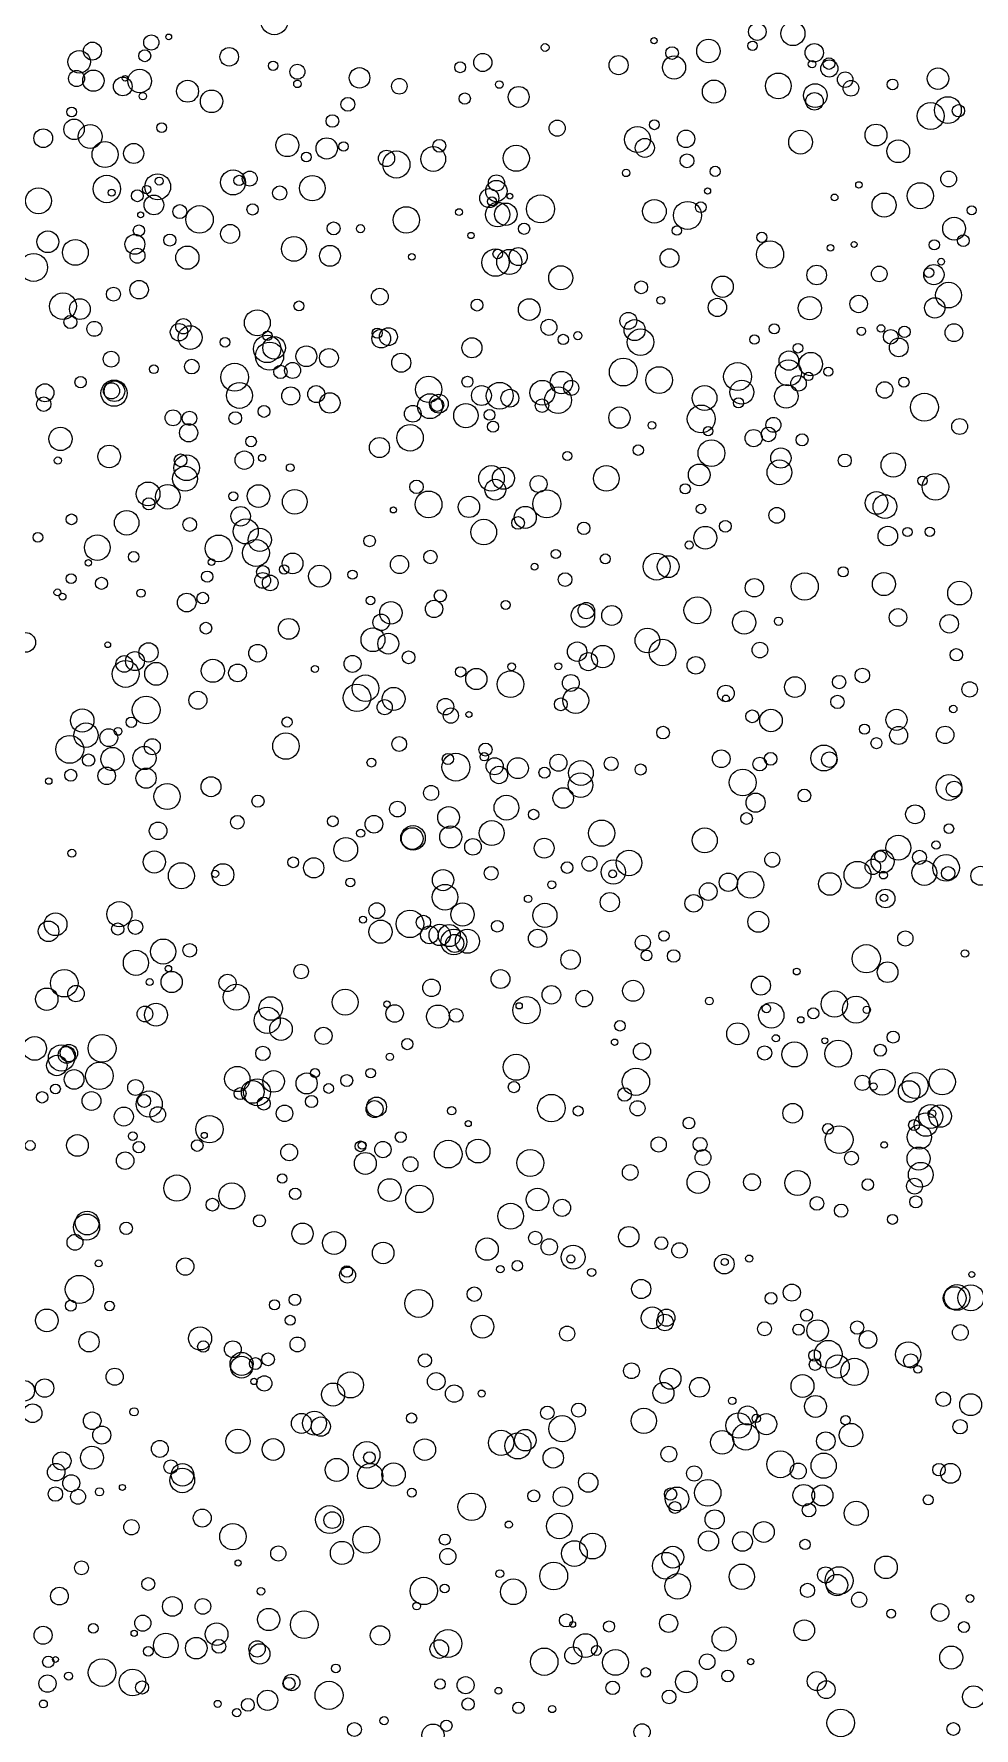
# Model space of a CAD drawing. Extents: x -296 to 296, y -196 to 196.
# Drawn here: x 197.6 to 247.6, y -105.8 to -15.7 of the extents above; entities that cross this region are included whole.
import ezdxf

# ---------------------------------------------------------------- set-up
doc = ezdxf.new("R2010")
doc.units = 0

msp = doc.modelspace()

# ---------------------------------------------------------------- linework, layer by layer
at = {"layer": 'VIA'}
for centre, radius in [((210.3399, -15.0058), 0.7178), ((236.0324, -15.5634), 0.466), ((237.9231, -15.6653), 0.6403), ((200.6646, -16.5977), 0.4781), ((203.7974, -16.1367), 0.4034), ((204.7249, -15.8425), 0.1501), ((224.7428, -16.4046), 0.2066), ((230.5353, -16.0408), 0.1663), ((233.4302, -16.5936), 0.6239), ((235.7742, -16.3148), 0.253), ((239.0592, -16.6847), 0.4875), ((199.9563, -17.1697), 0.599), ((203.448, -16.8444), 0.3169), ((207.9388, -16.9008), 0.491), ((210.2736, -17.3777), 0.2474), ((221.4287, -17.2027), 0.4807), ((228.651, -17.3423), 0.5095), ((231.6019, -17.4685), 0.6144), ((231.4974, -16.7018), 0.3368), ((238.9407, -17.2939), 0.1995), ((239.8593, -17.5206), 0.4561), ((239.8389, -17.2582), 0.3109), ((199.8221, -18.0557), 0.4275), ((200.7156, -18.1705), 0.5665), ((202.2796, -18.4776), 0.4963), ((202.3998, -18.043), 0.1506), ((203.1784, -18.1919), 0.6276), ((211.5666, -17.6982), 0.3974), ((214.8745, -18.0202), 0.546), ((220.2247, -17.456), 0.29), ((237.1463, -18.4495), 0.6871), ((240.7023, -18.1163), 0.412), ((245.638, -18.0629), 0.5707), ((203.3458, -18.9959), 0.2004), ((205.7248, -18.7327), 0.5837), ((207.004, -19.2697), 0.5992), ((211.568, -18.3426), 0.1985), ((216.9895, -18.4693), 0.4148), ((220.465, -19.1255), 0.3014), ((222.3038, -18.3742), 0.2022), ((223.337, -19.0365), 0.5555), ((233.7195, -18.7518), 0.6134), ((239.1098, -18.9622), 0.628), ((239.0717, -19.2717), 0.4678), ((241.0086, -18.5733), 0.418), ((243.222, -18.3706), 0.2842), ((199.5605, -19.837), 0.2606), ((214.2542, -19.4309), 0.3691), ((245.249, -20.0498), 0.719), ((246.1629, -19.7373), 0.7138), ((246.7244, -19.7681), 0.3267), ((198.0506, -21.2324), 0.4973), ((199.6885, -20.7607), 0.5441), ((200.5454, -21.1399), 0.6345), ((204.3478, -20.6664), 0.2588), ((213.4293, -20.3171), 0.3336), ((225.386, -20.698), 0.4299), ((229.6534, -21.3016), 0.6907), ((230.5535, -20.5161), 0.2616), ((242.3413, -21.0627), 0.5801), ((201.3344, -22.1021), 0.692), ((202.8599, -22.0441), 0.535), ((211.0327, -21.6069), 0.6072), ((213.1278, -21.7785), 0.5681), ((214.021, -21.6735), 0.2524), ((219.12, -21.6349), 0.342), ((223.2077, -22.2957), 0.6966), ((230.0455, -21.7481), 0.5059), ((232.239, -21.2679), 0.4642), ((238.3282, -21.4422), 0.6305), ((243.5249, -21.9263), 0.6044), ((212.0386, -22.2325), 0.2567), ((216.3083, -22.3062), 0.4317), ((216.8322, -22.6314), 0.7216), ((218.792, -22.34), 0.6579), ((232.2884, -22.4312), 0.3689), ((201.4272, -23.9347), 0.728), ((204.1364, -23.8158), 0.6885), ((204.2169, -23.516), 0.2161), ((208.1449, -23.5868), 0.6657), ((208.4615, -23.4778), 0.2735), ((209.0341, -23.3823), 0.3975), ((212.3646, -23.8915), 0.6775), ((222.1559, -23.6146), 0.4324), ((229.0502, -23.08), 0.1983), ((233.7875, -22.9961), 0.2719), ((246.2062, -23.4), 0.4199), ((197.7981, -24.5617), 0.6886), ((201.6917, -24.132), 0.1864), ((203.0537, -24.294), 0.3159), ((203.5479, -23.9683), 0.2264), ((203.9356, -24.785), 0.5239), ((210.6265, -24.1506), 0.3776), ((221.7749, -24.4211), 0.507), ((222.1497, -24.0452), 0.5657), ((222.8675, -24.3165), 0.151), ((224.4983, -24.9951), 0.7459), ((233.3849, -24.0402), 0.1615), ((240.1382, -24.3825), 0.18), ((241.4332, -23.7182), 0.1723), ((242.7741, -24.7924), 0.6433), ((244.6976, -24.2955), 0.6963), ((203.2287, -25.3119), 0.1565), ((205.313, -25.14), 0.3715), ((206.361, -25.5556), 0.7339), ((209.1827, -25.0231), 0.2982), ((217.3604, -25.5797), 0.7041), ((220.1642, -25.1643), 0.1814), ((222.2178, -25.2961), 0.6493), ((221.919, -24.5983), 0.2392), ((222.6525, -25.2825), 0.5973), ((230.5533, -25.1236), 0.6326), ((232.3194, -25.3408), 0.7454), ((233.0236, -24.9043), 0.2894), ((247.4291, -25.0684), 0.2403), ((203.1387, -26.1475), 0.3014), ((207.989, -26.3245), 0.5054), ((213.4946, -26.031), 0.3473), ((214.9251, -26.0497), 0.2188), ((223.6255, -26.0522), 0.2962), ((231.7533, -26.1502), 0.2495), ((246.4947, -26.043), 0.607), ((198.293, -26.7445), 0.5765), ((199.7565, -27.3088), 0.688), ((202.9239, -26.8786), 0.5303), ((204.7819, -26.6547), 0.3192), ((205.7142, -27.5893), 0.617), ((211.3819, -27.1209), 0.6608), ((213.2998, -27.4942), 0.5562), ((220.802, -26.41), 0.1655), ((236.705, -27.4191), 0.7251), ((236.2704, -26.5081), 0.2704), ((239.9271, -27.0621), 0.1749), ((241.1785, -26.8879), 0.16), ((245.4427, -26.9073), 0.2708), ((246.9874, -26.687), 0.3125), ((197.5317, -28.1077), 0.7455), ((203.0617, -27.4863), 0.3957), ((217.6556, -27.5423), 0.1777), ((222.103, -27.8539), 0.7274), ((222.2242, -27.3892), 0.2561), ((222.8375, -27.8183), 0.6706), ((223.3162, -27.5345), 0.4803), ((231.3591, -27.613), 0.4988), ((245.8066, -27.8019), 0.1798), ((203.1481, -29.2947), 0.493), ((225.5739, -28.6606), 0.6416), ((229.8515, -29.168), 0.339), ((234.1814, -29.1343), 0.5684), ((239.1845, -28.5128), 0.5228), ((242.5113, -28.4528), 0.4154), ((245.4221, -28.4939), 0.5391), ((245.1548, -28.3869), 0.2572), ((199.0982, -30.1734), 0.7122), ((201.7809, -29.5331), 0.3714), ((215.9524, -29.6661), 0.4456), ((230.8979, -29.8636), 0.207), ((233.9051, -30.2377), 0.4858), ((238.8166, -30.2772), 0.6187), ((241.4224, -30.0512), 0.4655), ((245.467, -30.2625), 0.5434), ((246.2, -29.5825), 0.6855), ((199.9977, -30.3275), 0.5527), ((209.4375, -31.0534), 0.6896), ((211.6509, -30.1611), 0.2664), ((221.1217, -30.1136), 0.3157), ((223.8983, -30.3512), 0.5785), ((229.1697, -30.9511), 0.4505), ((199.4923, -31.0144), 0.3484), ((200.7698, -31.3767), 0.3976), ((205.271, -31.5568), 0.463), ((205.5016, -31.2385), 0.407), ((205.8602, -31.844), 0.6344), ((209.9712, -31.7523), 0.2508), ((216.0258, -31.8958), 0.5002), ((215.807, -31.603), 0.2698), ((216.4063, -31.794), 0.4778), ((224.9441, -31.2968), 0.4267), ((226.4824, -31.7419), 0.219), ((229.5033, -31.4447), 0.5603), ((229.8181, -32.0855), 0.7086), ((236.9315, -31.374), 0.2701), ((241.5624, -31.5081), 0.2239), ((242.6066, -31.3545), 0.199), ((243.1268, -31.8001), 0.3909), ((243.8541, -31.5356), 0.3036), ((246.4871, -31.581), 0.4715), ((207.718, -32.0898), 0.258), ((209.9639, -32.4478), 0.727), ((210.0873, -32.8324), 0.7487), ((210.3289, -32.3878), 0.6037), ((212.0451, -32.836), 0.5534), ((213.2457, -32.923), 0.5008), ((220.8521, -32.3856), 0.5331), ((225.7073, -31.9424), 0.2747), ((235.8742, -31.9491), 0.2523), ((238.1953, -32.4077), 0.2567), ((243.5507, -32.3675), 0.4998), ((201.6596, -32.9912), 0.4175), ((203.9355, -33.5303), 0.2311), ((205.9477, -33.3874), 0.3887), ((208.23, -33.9507), 0.741), ((210.6666, -33.6705), 0.3554), ((211.3098, -33.5913), 0.4251), ((217.0896, -33.179), 0.5074), ((228.9002, -33.6778), 0.74), ((234.9803, -33.9182), 0.7442), ((237.6918, -33.724), 0.6908), ((237.705, -33.0678), 0.5161), ((238.874, -33.2536), 0.6246), ((200.034, -34.2159), 0.3002), ((201.8172, -34.8008), 0.6976), ((201.6786, -34.6779), 0.4297), ((201.8346, -34.6987), 0.5474), ((208.4849, -34.9188), 0.6895), ((218.548, -34.5985), 0.6987), ((220.611, -34.1944), 0.294), ((222.3252, -34.9376), 0.7121), ((224.5943, -34.778), 0.6604), ((225.6078, -34.2384), 0.599), ((226.1331, -34.5185), 0.4006), ((230.8095, -34.1022), 0.7105), ((235.2037, -34.7502), 0.6363), ((238.2229, -34.2783), 0.4113), ((238.7541, -33.908), 0.225), ((239.8085, -33.6582), 0.2367), ((242.8044, -34.6283), 0.4391), ((243.8283, -34.2123), 0.269), ((198.1369, -34.7795), 0.4766), ((198.0754, -35.3867), 0.3824), ((211.2109, -34.9477), 0.4799), ((212.5666, -34.8507), 0.4532), ((213.2925, -35.3209), 0.5435), ((218.6199, -35.4941), 0.6628), ((219.094, -35.3607), 0.5001), ((219.0064, -35.4315), 0.3419), ((221.3573, -34.927), 0.5296), ((222.8694, -35.0705), 0.4752), ((224.5802, -35.4644), 0.3606), ((225.4293, -35.1749), 0.7113), ((233.222, -35.0593), 0.6605), ((235.0296, -35.3164), 0.2663), ((237.5679, -34.9687), 0.628), ((244.919, -35.5472), 0.7427), ((204.952, -36.1136), 0.4226), ((205.8269, -36.1408), 0.3827), ((208.2624, -36.1256), 0.3399), ((209.7898, -35.7725), 0.3145), ((217.7033, -35.8969), 0.4446), ((220.5268, -35.9938), 0.6472), ((221.7882, -35.9583), 0.2863), ((228.6971, -36.1016), 0.5679), ((233.0452, -36.1705), 0.739), ((198.9651, -37.236), 0.6196), ((205.7817, -36.9109), 0.4812), ((217.5569, -37.1742), 0.705), ((221.9752, -36.5849), 0.2951), ((230.4216, -36.5138), 0.2053), ((233.4165, -36.8244), 0.2438), ((235.833, -37.1913), 0.4569), ((236.6223, -36.9941), 0.3904), ((236.8872, -36.4867), 0.3967), ((238.4076, -37.2839), 0.3194), ((246.7882, -36.5762), 0.4214), ((201.5564, -38.1661), 0.6013), ((209.0996, -37.3717), 0.2837), ((215.9318, -37.6943), 0.5356), ((229.6973, -37.8323), 0.2774), ((233.5869, -37.9928), 0.7121), ((237.2811, -38.2522), 0.5396), ((198.8298, -38.3871), 0.1911), ((205.5923, -39.353), 0.6611), ((205.6743, -38.7732), 0.6831), ((205.352, -38.3731), 0.339), ((208.7413, -38.3653), 0.4897), ((209.6847, -38.2491), 0.1919), ((211.1852, -38.7688), 0.2066), ((221.89, -39.3389), 0.6805), ((222.5241, -39.3258), 0.5881), ((225.9283, -38.1468), 0.241), ((227.9989, -39.3359), 0.6829), ((232.9388, -39.147), 0.5767), ((237.2077, -39.0159), 0.6599), ((240.6804, -38.3831), 0.3443), ((243.2575, -38.6203), 0.6475), ((203.6234, -40.1652), 0.6347), ((204.6725, -40.3158), 0.6541), ((217.9033, -39.7851), 0.3603), ((222.0922, -39.9387), 0.553), ((224.3942, -39.6351), 0.4519), ((232.1966, -39.8931), 0.2725), ((244.8121, -39.4632), 0.25), ((245.4998, -39.7883), 0.708), ((203.6641, -40.6899), 0.3251), ((208.1621, -40.2857), 0.2405), ((209.501, -40.2756), 0.6012), ((211.4281, -40.5829), 0.6588), ((218.5437, -40.7207), 0.7133), ((220.6898, -40.8511), 0.5665), ((224.8314, -40.6906), 0.7474), ((242.369, -40.6438), 0.6036), ((242.8187, -40.8382), 0.6326), ((199.5518, -41.5164), 0.2863), ((202.4866, -41.6995), 0.6531), ((205.8443, -41.7906), 0.3648), ((208.5492, -41.3524), 0.5181), ((216.6764, -41.0107), 0.1622), ((223.3049, -41.7032), 0.3367), ((223.6842, -41.4116), 0.5852), ((233.0321, -40.9646), 0.25), ((237.0657, -41.3021), 0.4168), ((197.7635, -42.4763), 0.258), ((200.922, -43.0217), 0.6821), ((207.3785, -43.0608), 0.7114), ((208.8233, -42.1582), 0.6653), ((209.5643, -42.6016), 0.6192), ((215.4077, -42.6662), 0.306), ((221.4813, -42.1928), 0.6822), ((226.7989, -41.9924), 0.3302), ((233.2624, -42.4953), 0.6074), ((234.3279, -41.8843), 0.3128), ((242.9696, -42.4038), 0.5194), ((244.0157, -42.1899), 0.2435), ((245.1981, -42.1742), 0.2492), ((202.8577, -43.5128), 0.282), ((209.3645, -43.3058), 0.7117), ((218.6422, -43.517), 0.3574), ((225.3114, -43.355), 0.2436), ((232.4032, -42.881), 0.2201), ((200.4485, -43.8296), 0.1715), ((206.9999, -43.7921), 0.1722), ((209.732, -44.315), 0.336), ((210.8611, -44.1809), 0.2459), ((211.3124, -43.8604), 0.5518), ((212.7439, -44.5386), 0.5872), ((216.9993, -43.9193), 0.4836), ((224.1797, -44.0341), 0.1823), ((227.9447, -43.6203), 0.2661), ((230.6732, -44.0287), 0.7147), ((231.2853, -44.0332), 0.5827), ((240.5968, -44.3052), 0.2709), ((199.5324, -44.6721), 0.2624), ((201.148, -44.9228), 0.3218), ((206.7695, -44.565), 0.3002), ((209.718, -44.7665), 0.4189), ((210.1198, -44.8969), 0.4161), ((214.4979, -44.4574), 0.2425), ((225.8032, -44.7186), 0.3641), ((235.8713, -45.1573), 0.4896), ((238.5504, -45.0921), 0.7229), ((242.7622, -44.963), 0.6122), ((246.7844, -45.4419), 0.6307), ((198.8049, -45.4064), 0.1845), ((199.0757, -45.6279), 0.1817), ((203.2465, -45.4439), 0.2154), ((205.6802, -45.9436), 0.4956), ((206.5348, -45.7084), 0.3105), ((215.459, -45.8382), 0.2278), ((216.5425, -46.4893), 0.599), ((218.8344, -46.2819), 0.4613), ((219.1692, -45.586), 0.3215), ((222.643, -46.0675), 0.2417), ((226.9339, -46.3734), 0.4364), ((232.844, -46.3548), 0.7164), ((211.1049, -47.3441), 0.5514), ((216.0212, -46.9983), 0.4393), ((226.7549, -46.6353), 0.622), ((228.2858, -46.6316), 0.5292), ((235.3301, -47.003), 0.6181), ((237.1548, -46.9381), 0.2191), ((243.512, -46.7346), 0.4698), ((246.2355, -47.0737), 0.4914), ((197.1135, -48.0635), 0.5273), ((206.6989, -47.3073), 0.312), ((215.5868, -47.9213), 0.6354), ((216.3991, -48.1311), 0.5548), ((230.1812, -47.9622), 0.6546), ((201.4812, -48.19), 0.1518), ((202.9281, -49.0612), 0.5054), ((203.6473, -48.5977), 0.513), ((209.4487, -48.6376), 0.4697), ((217.4802, -48.8574), 0.3398), ((226.4463, -48.5573), 0.5153), ((227.0421, -49.0886), 0.48), ((227.8123, -48.8188), 0.5973), ((230.9873, -48.6025), 0.7073), ((236.1676, -48.469), 0.4165), ((246.6117, -48.7214), 0.3299), ((202.43, -49.7422), 0.7144), ((202.361, -49.211), 0.4456), ((204.0534, -49.7371), 0.6068), ((207.0701, -49.5753), 0.6129), ((208.3838, -49.6883), 0.4735), ((212.4985, -49.4762), 0.1878), ((214.5003, -49.2095), 0.4542), ((220.2473, -49.6309), 0.2753), ((221.0827, -50.0127), 0.5634), ((222.8967, -50.2939), 0.7079), ((222.9611, -49.3615), 0.2081), ((225.4468, -49.3351), 0.1832), ((232.7604, -49.2836), 0.4681), ((241.6151, -49.8217), 0.3863), ((214.7364, -51.0145), 0.7305), ((215.1865, -50.5043), 0.7073), ((216.6855, -51.0692), 0.6103), ((226.1099, -50.2229), 0.4502), ((226.373, -51.1549), 0.6863), ((234.3588, -50.7807), 0.4391), ((238.0288, -50.4435), 0.5515), ((240.3796, -50.1739), 0.3566), ((247.3235, -50.5677), 0.4098), ((203.524, -51.6613), 0.7382), ((206.2741, -51.1426), 0.4823), ((216.209, -51.5127), 0.4042), ((219.4423, -51.4841), 0.4371), ((225.5764, -51.358), 0.3397), ((234.3577, -51.0457), 0.182), ((240.29, -51.2293), 0.3561), ((200.1248, -52.22), 0.6229), ((202.7349, -52.3132), 0.2767), ((211.0156, -52.3025), 0.2698), ((219.7267, -51.9588), 0.4036), ((220.6897, -51.9001), 0.1591), ((235.7594, -51.9974), 0.3447), ((236.7564, -52.2194), 0.5974), ((243.4287, -52.1869), 0.5616), ((246.4511, -51.6096), 0.1973), ((199.4578, -53.7564), 0.7434), ((200.3213, -53.0004), 0.6484), ((201.5347, -53.1357), 0.4733), ((202.022, -52.8008), 0.2078), ((203.848, -53.6153), 0.4273), ((210.9546, -53.5843), 0.7022), ((216.9814, -53.4714), 0.3932), ((231.0193, -52.8613), 0.3371), ((241.726, -52.6815), 0.2706), ((242.365, -53.4274), 0.2945), ((243.5454, -53.0171), 0.4794), ((246.0169, -52.9874), 0.4653), ((200.4583, -54.3278), 0.3288), ((201.7273, -54.2714), 0.6183), ((203.4307, -54.2164), 0.6185), ((219.9977, -54.7039), 0.7408), ((219.5697, -54.2719), 0.2968), ((221.5716, -53.7704), 0.3459), ((221.5029, -54.1487), 0.2212), ((225.4517, -54.4667), 0.4532), ((234.1089, -54.2547), 0.4712), ((236.7359, -54.2608), 0.3377), ((239.571, -54.2164), 0.6886), ((239.8602, -54.3057), 0.4101), ((199.5149, -55.1336), 0.3159), ((201.4221, -55.1635), 0.4655), ((203.5185, -55.29), 0.5381), ((215.5056, -54.4578), 0.2376), ((222.0569, -54.6551), 0.4556), ((222.2847, -55.1168), 0.4655), ((223.2925, -54.7577), 0.5573), ((224.7092, -54.993), 0.2943), ((226.6452, -55.0143), 0.6594), ((228.2553, -54.5211), 0.3652), ((229.8193, -54.8281), 0.295), ((235.2517, -55.5181), 0.7118), ((236.1578, -54.5369), 0.3668), ((198.3446, -55.4477), 0.1677), ((204.6346, -56.2669), 0.6948), ((206.9718, -55.7441), 0.5305), ((218.6808, -56.0755), 0.3984), ((225.7069, -56.3443), 0.5456), ((226.6251, -55.6614), 0.6582), ((238.5338, -56.2131), 0.3402), ((246.2222, -55.7856), 0.6839), ((246.4972, -55.8717), 0.4162), ((209.4684, -56.5159), 0.3235), ((216.8885, -56.936), 0.4175), ((219.6087, -57.3804), 0.5784), ((222.6863, -56.8613), 0.6589), ((235.9375, -56.593), 0.5102), ((244.4195, -57.2121), 0.5012), ((204.1581, -58.0897), 0.4674), ((208.3729, -57.6354), 0.3628), ((213.4509, -57.5844), 0.2873), ((215.639, -57.7396), 0.4707), ((221.9041, -58.212), 0.6628), ((224.1276, -57.2235), 0.2763), ((227.7493, -58.2165), 0.6986), ((235.4558, -57.4369), 0.3119), ((214.1378, -59.0839), 0.6323), ((214.9335, -58.2213), 0.215), ((217.7168, -58.4681), 0.6538), ((217.673, -58.5034), 0.5747), ((219.7262, -58.4154), 0.588), ((220.906, -58.9447), 0.4424), ((224.6916, -59.013), 0.5261), ((233.234, -58.6002), 0.6648), ((243.5243, -58.9915), 0.664), ((246.2186, -57.9749), 0.2541), ((199.5715, -59.2844), 0.2087), ((203.9572, -59.7485), 0.5922), ((211.3471, -59.7676), 0.287), ((227.101, -59.8405), 0.398), ((229.2026, -59.8015), 0.6802), ((236.8261, -59.6318), 0.3971), ((242.69, -59.7239), 0.6117), ((242.5702, -59.4538), 0.3053), ((244.6548, -59.5018), 0.375), ((245.5365, -58.8485), 0.2217), ((246.0685, -60.0623), 0.7059), ((205.3941, -60.481), 0.6918), ((207.1915, -60.3795), 0.189), ((207.6029, -60.4288), 0.5856), ((212.4344, -60.0634), 0.5388), ((219.3133, -60.7151), 0.5652), ((221.8735, -60.3496), 0.3664), ((225.9126, -60.0519), 0.3081), ((228.3689, -60.284), 0.6478), ((228.3373, -60.3828), 0.2089), ((234.4893, -60.8292), 0.4879), ((235.6597, -60.9699), 0.7081), ((239.8833, -60.9192), 0.6004), ((241.358, -60.4327), 0.7163), ((242.1757, -60.0072), 0.4106), ((242.7388, -60.4475), 0.2072), ((244.9138, -60.3345), 0.6586), ((246.1806, -60.3533), 0.3619), ((247.8925, -60.4822), 0.5044), ((214.3826, -60.8378), 0.2334), ((219.4204, -61.6264), 0.6835), ((225.0941, -60.9623), 0.2113), ((233.4202, -61.3258), 0.4672), ((242.8497, -61.6932), 0.4955), ((202.0985, -62.5262), 0.6689), ((215.7884, -62.3437), 0.4207), ((220.3531, -62.5459), 0.6186), ((223.8392, -61.7116), 0.2003), ((224.7304, -62.5913), 0.6424), ((228.184, -61.8859), 0.5107), ((232.6461, -61.9508), 0.4694), ((242.7654, -61.6586), 0.1979), ((198.3323, -63.4399), 0.5453), ((198.707, -63.064), 0.6041), ((202.0099, -63.3167), 0.3256), ((202.9529, -63.2155), 0.3905), ((215.0546, -62.8189), 0.1867), ((215.9889, -63.4584), 0.6162), ((217.5538, -63.0457), 0.7311), ((218.2682, -62.9677), 0.3837), ((219.1377, -63.6301), 0.5689), ((219.6422, -63.6629), 0.588), ((222.1993, -63.168), 0.3113), ((236.0832, -62.9316), 0.5584), ((204.4291, -64.5178), 0.6689), ((218.5894, -63.6327), 0.4707), ((219.8878, -64.0075), 0.685), ((219.9352, -64.0866), 0.4794), ((220.6081, -63.9687), 0.639), ((224.3437, -63.8133), 0.4875), ((229.9398, -64.0483), 0.4005), ((231.0617, -63.6852), 0.2798), ((243.9017, -63.8223), 0.4065), ((202.9795, -65.1162), 0.6706), ((205.841, -64.4488), 0.3615), ((226.0956, -64.9517), 0.518), ((230.1396, -64.7233), 0.2867), ((231.577, -64.7511), 0.3342), ((241.825, -64.8978), 0.7486), ((247.0738, -64.6209), 0.1999), ((199.1653, -66.2008), 0.7327), ((204.8774, -66.1367), 0.5648), ((204.7072, -65.423), 0.1686), ((207.852, -66.185), 0.4582), ((211.7653, -65.5779), 0.392), ((222.3686, -65.9806), 0.5011), ((238.1228, -65.5838), 0.1774), ((242.9563, -65.6129), 0.5515), ((198.2346, -67.055), 0.5973), ((199.789, -66.7536), 0.4384), ((203.7096, -66.1406), 0.1854), ((208.3127, -66.9428), 0.6875), ((214.1071, -67.2083), 0.6856), ((218.7016, -66.4474), 0.4667), ((225.0767, -66.8163), 0.4939), ((226.8219, -67.0211), 0.4416), ((229.4263, -66.6052), 0.5593), ((236.2201, -66.3279), 0.5069), ((240.127, -67.3108), 0.6981), ((203.4576, -67.8408), 0.4179), ((204.0474, -67.878), 0.6091), ((209.9618, -68.1788), 0.6962), ((210.1452, -67.5465), 0.6283), ((216.3322, -67.319), 0.1722), ((216.737, -67.8138), 0.4649), ((219.046, -67.9741), 0.6117), ((220.009, -67.9154), 0.3673), ((223.7556, -67.6337), 0.7269), ((223.3639, -67.4071), 0.1662), ((233.4749, -67.1509), 0.2071), ((236.7693, -67.9094), 0.6757), ((236.5099, -67.5465), 0.2269), ((239.0082, -67.8034), 0.2968), ((241.2782, -67.6137), 0.7196), ((241.8547, -67.6176), 0.1961), ((210.6951, -68.6432), 0.5996), ((228.7209, -68.4662), 0.2823), ((234.9873, -68.8935), 0.5861), ((238.3424, -68.1503), 0.1677), ((197.5912, -69.6729), 0.6305), ((201.1798, -69.6656), 0.7408), ((212.9551, -69.0044), 0.4578), ((217.4129, -69.4396), 0.2987), ((228.4375, -69.3407), 0.1691), ((229.896, -69.8356), 0.4537), ((237.0162, -69.1333), 0.1911), ((238.0078, -69.9906), 0.6689), ((239.6181, -69.2625), 0.1573), ((240.3301, -69.9493), 0.7131), ((243.2552, -69.0692), 0.3191), ((198.7734, -70.5817), 0.543), ((199.0209, -70.1764), 0.6995), ((199.2965, -70.0125), 0.4517), ((199.4134, -69.9182), 0.4627), ((209.7295, -69.9365), 0.382), ((216.4805, -70.1192), 0.1969), ((223.2058, -70.6749), 0.6918), ((236.4154, -69.9119), 0.3782), ((242.5714, -69.7681), 0.3203), ((199.6903, -71.3233), 0.5227), ((201.0347, -71.1327), 0.7303), ((208.3701, -71.2983), 0.6722), ((210.3028, -71.425), 0.5766), ((212.0581, -71.5336), 0.561), ((212.5023, -70.9841), 0.2363), ((214.1916, -71.3807), 0.3194), ((215.4641, -70.984), 0.2523), ((229.5756, -71.4442), 0.7267), ((241.6206, -71.5044), 0.4011), ((242.6684, -71.4653), 0.6915), ((244.4213, -71.6491), 0.6897), ((245.8656, -71.4511), 0.6957), ((197.9877, -72.2727), 0.3036), ((198.6992, -71.8302), 0.2608), ((200.616, -72.4686), 0.4992), ((202.9593, -71.7501), 0.4191), ((203.6868, -72.6299), 0.6931), ((203.4141, -72.4686), 0.347), ((208.517, -72.0748), 0.3171), ((209.189, -71.987), 0.6023), ((209.4234, -72.0031), 0.7161), ((213.2316, -71.8038), 0.2593), ((223.0806, -71.7297), 0.2999), ((225.0752, -72.8482), 0.7319), ((228.9708, -72.1234), 0.3612), ((242.2125, -71.7013), 0.1958), ((244.1054, -71.9628), 0.5737), ((202.3348, -73.2962), 0.507), ((204.1394, -73.1888), 0.4174), ((209.782, -72.6086), 0.3435), ((210.8838, -73.1275), 0.439), ((212.3202, -72.4958), 0.3226), ((215.6682, -72.9028), 0.4524), ((215.7786, -72.7843), 0.5246), ((219.7736, -72.9917), 0.222), ((226.5015, -73.0023), 0.2682), ((229.6601, -72.8581), 0.403), ((237.9109, -73.1208), 0.5234), ((245.2532, -73.2956), 0.6412), ((245.3149, -73.1431), 0.2074), ((245.7523, -73.2741), 0.5961), ((206.8919, -73.9741), 0.7265), ((220.6567, -73.6725), 0.1591), ((232.391, -73.646), 0.3097), ((239.7861, -73.9542), 0.2862), ((240.3806, -74.5306), 0.7391), ((244.6426, -74.3903), 0.6463), ((244.3634, -73.7501), 0.2895), ((244.9906, -73.7278), 0.6211), ((197.353, -74.8395), 0.2617), ((199.8664, -74.8347), 0.5778), ((202.8081, -74.3373), 0.2312), ((203.1316, -74.9271), 0.3043), ((206.2385, -74.8392), 0.3095), ((206.6111, -74.3036), 0.1647), ((211.1329, -75.2007), 0.4473), ((214.9234, -74.8836), 0.286), ((215.0105, -74.8279), 0.207), ((216.1143, -75.0517), 0.4341), ((217.0604, -74.3904), 0.2877), ((219.5883, -75.2983), 0.737), ((221.174, -75.1329), 0.6344), ((230.7824, -74.7837), 0.405), ((232.9824, -74.7825), 0.374), ((242.7785, -74.8099), 0.1733), ((202.4044, -75.6464), 0.4637), ((215.1801, -75.7914), 0.5834), ((217.5781, -75.8358), 0.4002), ((223.9525, -75.7651), 0.7181), ((233.1389, -75.4778), 0.4183), ((241.0337, -75.5146), 0.3695), ((244.6072, -75.5341), 0.6162), ((244.723, -76.3943), 0.6595), ((205.1574, -77.1062), 0.6994), ((210.7621, -76.6006), 0.2479), ((216.4747, -77.2111), 0.6065), ((229.2697, -76.2693), 0.4183), ((232.8844, -76.7985), 0.5926), ((235.7469, -76.7906), 0.4474), ((238.1663, -76.8323), 0.6665), ((241.9086, -76.921), 0.3084), ((244.391, -76.9999), 0.4228), ((208.0779, -77.521), 0.6944), ((211.449, -77.4105), 0.3034), ((218.055, -77.681), 0.7291), ((224.3336, -77.717), 0.6011), ((244.4575, -77.8413), 0.3227), ((200.3866, -78.9633), 0.634), ((207.0453, -77.988), 0.3396), ((222.9107, -78.602), 0.6867), ((225.6443, -78.1552), 0.4555), ((239.2007, -77.9193), 0.3664), ((240.4845, -78.3058), 0.3543), ((200.3513, -79.1826), 0.6972), ((202.4569, -79.243), 0.3319), ((209.5464, -78.8443), 0.3223), ((211.8391, -79.5313), 0.5658), ((229.1923, -79.692), 0.5435), ((243.2185, -78.7685), 0.2671), ((199.7354, -79.9881), 0.4207), ((213.5183, -80.024), 0.6123), ((216.1291, -80.5569), 0.5754), ((221.6533, -80.351), 0.5962), ((224.2205, -79.7599), 0.3561), ((224.9606, -80.2334), 0.4355), ((226.2325, -80.7763), 0.6379), ((230.9259, -80.0381), 0.3429), ((231.8895, -80.4192), 0.4077), ((200.9965, -81.112), 0.1839), ((205.605, -81.2788), 0.4609), ((223.2635, -81.2371), 0.2807), ((226.1083, -80.8766), 0.2137), ((234.2734, -81.1499), 0.5248), ((234.2981, -81.0419), 0.1878), ((235.5997, -80.8566), 0.1908), ((199.9711, -82.4977), 0.7491), ((214.2343, -81.7348), 0.4274), ((214.1975, -81.5445), 0.3068), ((222.3606, -81.4233), 0.197), ((227.2182, -81.5944), 0.2142), ((229.8538, -82.474), 0.5123), ((247.4352, -81.7021), 0.1583), ((211.4381, -83.0538), 0.3073), ((218.0182, -83.2426), 0.7409), ((220.9739, -82.7485), 0.3833), ((236.7588, -82.9725), 0.3134), ((237.8648, -82.6664), 0.4546), ((246.5275, -82.9633), 0.6089), ((246.6498, -82.9233), 0.6842), ((247.3897, -82.9421), 0.6916), ((198.2398, -84.1452), 0.6039), ((199.5171, -83.3632), 0.2918), ((201.5744, -83.3746), 0.2577), ((210.3478, -83.3181), 0.2669), ((230.4399, -84.0109), 0.5843), ((231.1157, -84.2575), 0.4394), ((231.1948, -84.0029), 0.4554), ((238.6463, -83.8694), 0.3164), ((200.4829, -85.2831), 0.5389), ((206.3908, -85.1049), 0.6153), ((211.1838, -84.1396), 0.2642), ((221.4117, -84.4786), 0.6054), ((225.9142, -84.8484), 0.3999), ((236.4097, -84.5897), 0.3709), ((238.2239, -84.636), 0.298), ((239.2333, -84.6866), 0.5735), ((241.3386, -84.5271), 0.3536), ((241.9171, -85.1605), 0.4685), ((246.827, -84.7904), 0.4177), ((206.5625, -85.5385), 0.3059), ((208.1316, -85.68), 0.4453), ((211.5712, -85.4261), 0.3964), ((239.7995, -85.9461), 0.7375), ((244.0569, -85.9563), 0.6723), ((208.5987, -86.462), 0.6134), ((208.6004, -86.6367), 0.5797), ((209.3326, -86.4415), 0.3194), ((210.0088, -86.2183), 0.3397), ((218.3515, -86.2748), 0.3535), ((229.3346, -86.8257), 0.4204), ((239.0783, -86.015), 0.309), ((239.099, -86.4972), 0.3088), ((240.2991, -86.5992), 0.619), ((241.1943, -86.8887), 0.7243), ((244.1885, -86.3049), 0.3817), ((244.5664, -86.7481), 0.2078), ((197.0345, -87.8918), 0.5483), ((198.1212, -87.7479), 0.4908), ((201.8493, -87.1436), 0.4542), ((209.2604, -87.3949), 0.1687), ((209.8055, -87.4977), 0.4063), ((214.388, -87.5827), 0.6912), ((218.9507, -87.3904), 0.4682), ((231.0354, -88.0054), 0.5586), ((231.4076, -87.2499), 0.5591), ((232.9528, -87.7042), 0.5274), ((238.43, -87.639), 0.6084), ((213.4681, -88.0909), 0.6123), ((219.9059, -88.0423), 0.4627), ((221.3656, -88.0373), 0.1869), ((234.6963, -88.4239), 0.1982), ((239.1227, -88.723), 0.5828), ((245.9197, -88.3404), 0.3911), ((247.3774, -88.6305), 0.5837), ((197.4817, -89.086), 0.4978), ((200.6518, -89.49), 0.4703), ((202.8809, -89.0105), 0.22), ((211.783, -89.6278), 0.5325), ((212.474, -89.6126), 0.6338), ((217.6371, -89.3463), 0.2758), ((224.8583, -89.0613), 0.3581), ((225.6437, -89.909), 0.7003), ((226.5215, -88.9213), 0.3771), ((229.9926, -89.4931), 0.6739), ((235.033, -89.7366), 0.6754), ((235.5123, -89.2028), 0.505), ((235.9702, -89.3613), 0.2215), ((236.5019, -89.6656), 0.5618), ((240.7233, -89.4553), 0.2506), ((201.1622, -90.2517), 0.4802), ((208.4072, -90.5784), 0.6404), ((212.8101, -89.796), 0.5124), ((222.4022, -90.6632), 0.6691), ((223.2943, -90.8231), 0.6964), ((223.6882, -90.5197), 0.5712), ((234.158, -90.634), 0.6221), ((235.413, -90.3395), 0.7051), ((239.6707, -90.5695), 0.4945), ((241.012, -90.2493), 0.6241), ((246.8142, -89.8043), 0.3833), ((200.641, -91.4503), 0.6099), ((204.2509, -90.9855), 0.4505), ((210.2804, -91.0172), 0.5823), ((215.2556, -91.2988), 0.7024), ((218.3399, -91.0237), 0.5761), ((225.1756, -91.4608), 0.5433), ((231.3262, -91.2628), 0.4212), ((198.7374, -92.2245), 0.4649), ((199.0406, -91.6274), 0.4861), ((204.8337, -91.9382), 0.3725), ((205.4543, -92.3614), 0.6001), ((213.6571, -92.1054), 0.6169), ((215.4414, -92.4253), 0.6714), ((215.4005, -91.4458), 0.309), ((216.6827, -92.3473), 0.6199), ((232.6685, -92.2917), 0.4039), ((237.2546, -91.8017), 0.7148), ((238.2045, -92.1644), 0.4277), ((239.559, -91.8776), 0.6719), ((245.6897, -92.0917), 0.3312), ((246.3031, -92.286), 0.5283), ((199.538, -92.8105), 0.4534), ((205.4449, -92.6624), 0.6554), ((227.0359, -92.7758), 0.5144), ((233.3913, -93.3221), 0.7056), ((198.6942, -93.3892), 0.3844), ((199.9002, -93.5305), 0.3961), ((201.0403, -93.2701), 0.2171), ((202.258, -93.0351), 0.1597), ((217.6496, -93.3126), 0.2348), ((220.8372, -94.0692), 0.729), ((224.1375, -93.4877), 0.3204), ((225.6884, -93.5265), 0.5182), ((231.417, -93.3904), 0.3256), ((231.758, -93.6432), 0.6311), ((238.4993, -93.4523), 0.5747), ((239.4887, -93.4604), 0.5596), ((245.1203, -93.696), 0.264), ((206.5079, -94.6653), 0.4775), ((213.2764, -94.7459), 0.7422), ((213.4251, -94.7726), 0.4467), ((225.4976, -95.0892), 0.6796), ((231.6441, -94.102), 0.3156), ((233.7603, -94.7408), 0.5135), ((238.7739, -94.2431), 0.3591), ((241.289, -94.4129), 0.6416), ((202.7406, -95.1544), 0.4074), ((208.1362, -95.6541), 0.7036), ((215.2299, -95.8095), 0.7185), ((219.4093, -95.8093), 0.2944), ((222.8086, -95.0157), 0.1923), ((227.266, -96.1556), 0.6854), ((233.433, -95.8856), 0.5386), ((235.2407, -95.9077), 0.527), ((236.3742, -95.4033), 0.5547), ((210.5506, -96.5509), 0.4025), ((213.9335, -96.5189), 0.6145), ((219.5665, -96.7095), 0.4306), ((226.2996, -96.5545), 0.6865), ((231.5339, -96.7442), 0.5834), ((238.5679, -96.0675), 0.2743), ((200.0821, -97.316), 0.3701), ((208.4131, -97.0592), 0.1636), ((225.2017, -97.7492), 0.7397), ((231.1637, -97.2046), 0.7144), ((235.204, -97.7862), 0.6746), ((239.6639, -97.6915), 0.4297), ((240.3808, -97.993), 0.7404), ((242.8733, -97.2861), 0.6021), ((203.6369, -98.1723), 0.3447), ((218.2922, -98.5456), 0.7276), ((219.3999, -98.4141), 0.2351), ((222.3362, -97.6275), 0.2069), ((223.0541, -98.5885), 0.6815), ((231.792, -98.2966), 0.6819), ((238.6986, -98.515), 0.3773), ((240.2666, -98.2319), 0.5703), ((198.9106, -98.8196), 0.4715), ((204.917, -99.3689), 0.524), ((206.5405, -99.3638), 0.4165), ((209.627, -98.5587), 0.2044), ((217.9113, -99.3521), 0.2021), ((241.4458, -99.0111), 0.4048), ((247.3431, -98.9442), 0.2073), ((203.3445, -100.2573), 0.4307), ((210.0361, -100.0625), 0.5936), ((211.9285, -100.339), 0.7343), ((225.8548, -100.1125), 0.3488), ((231.3109, -100.2698), 0.4821), ((243.1459, -99.7512), 0.2337), ((245.7465, -99.6906), 0.4708), ((198.0417, -100.9006), 0.481), ((200.7087, -100.537), 0.2567), ((202.8862, -100.8035), 0.1662), ((204.5681, -101.4408), 0.6535), ((207.2708, -100.8429), 0.6033), ((215.962, -100.9115), 0.5185), ((219.5727, -101.3412), 0.7403), ((226.2114, -100.3234), 0.1553), ((226.8886, -101.4493), 0.6288), ((228.1446, -100.435), 0.2969), ((234.2613, -101.1007), 0.6391), ((238.5262, -100.6352), 0.5523), ((247.0182, -100.4684), 0.2905), ((203.6328, -101.7559), 0.2564), ((206.1869, -101.5861), 0.5736), ((207.3931, -101.4925), 0.3679), ((209.4252, -101.6269), 0.4335), ((209.5665, -101.8944), 0.5422), ((219.115, -101.6375), 0.4957), ((224.6975, -102.3089), 0.7287), ((226.2387, -101.9741), 0.4552), ((227.4714, -101.7123), 0.2614), ((228.4841, -102.3471), 0.6869), ((246.3416, -102.086), 0.6117), ((198.3182, -102.3207), 0.3038), ((198.6996, -102.1888), 0.1558), ((201.177, -102.888), 0.7326), ((202.7983, -103.4129), 0.7108), ((213.608, -102.6658), 0.2315), ((230.0981, -102.8779), 0.252), ((233.3623, -102.3108), 0.4146), ((234.4566, -103.0705), 0.3143), ((235.6764, -102.3056), 0.1711), ((198.2755, -103.4704), 0.4605), ((199.3983, -103.0772), 0.2143), ((203.3027, -103.6806), 0.3474), ((211.1196, -103.4721), 0.3223), ((211.2638, -103.4143), 0.4371), ((213.2504, -104.0991), 0.7467), ((219.1572, -103.4963), 0.2766), ((220.5151, -103.5588), 0.4535), ((222.2575, -103.8539), 0.1779), ((228.3355, -103.6997), 0.3611), ((232.2541, -103.3819), 0.5765), ((239.19, -103.3419), 0.5073), ((239.6956, -103.7993), 0.4729), ((247.53, -104.1783), 0.5871), ((198.0567, -104.5568), 0.2089), ((207.3268, -104.554), 0.1868), ((208.9343, -104.6058), 0.3411), ((209.9814, -104.3619), 0.5396), ((220.6477, -104.567), 0.3267), ((223.3257, -104.7667), 0.3028), ((231.3321, -104.1851), 0.366), ((208.3447, -105.0233), 0.2219), ((216.1776, -105.4475), 0.2244), ((219.4942, -105.7185), 0.2978), ((225.1179, -104.8308), 0.1904), ((240.4668, -105.5683), 0.7328), ((214.5967, -105.9171), 0.3713), ((218.7809, -106.2212), 0.5917), ((229.9004, -106.0456), 0.4335), ((246.4587, -105.8945), 0.3415)]:
    msp.add_circle(centre, radius, dxfattribs=at)

doc.saveas('drawing.dxf')
